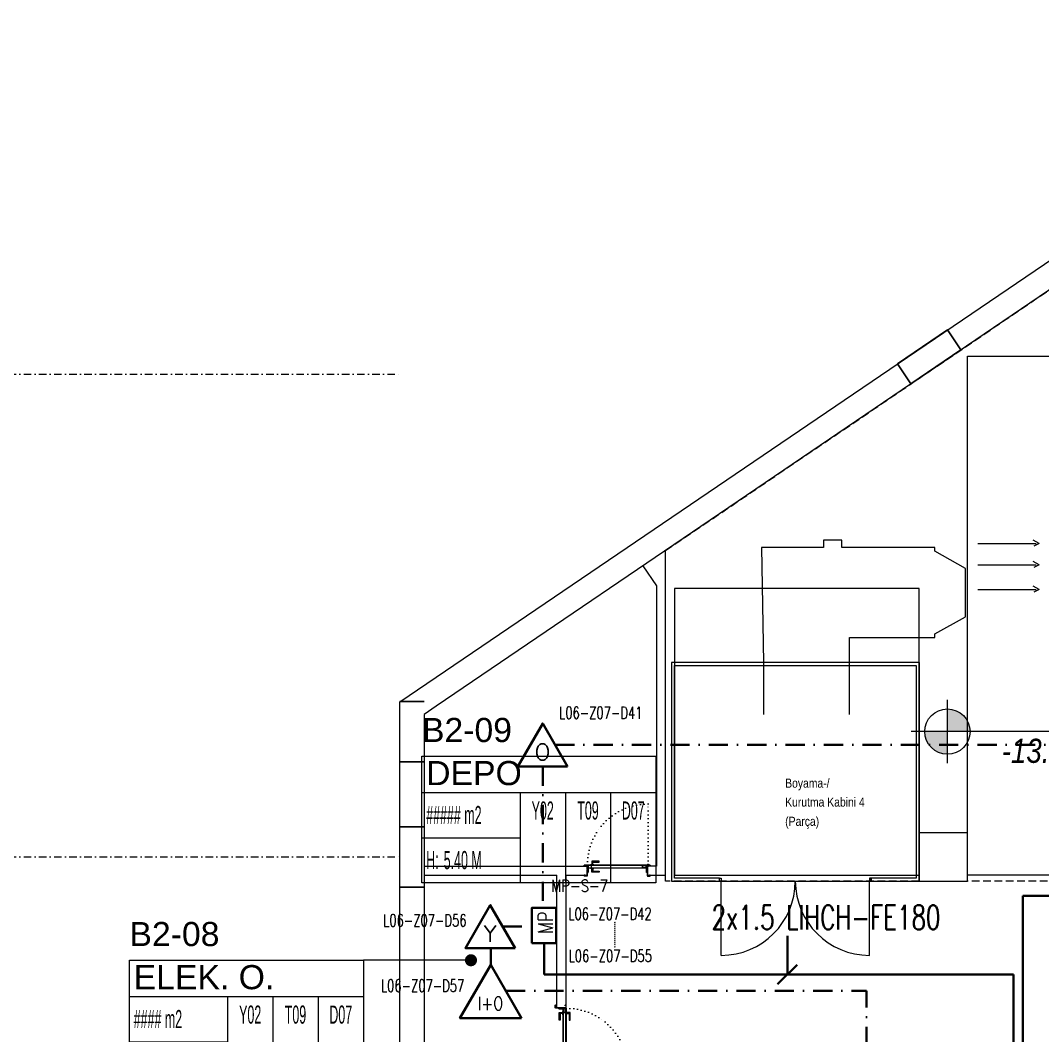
# Model space of a CAD drawing. Header units: metres. Extents: x -19121 to 152404, y -12107 to 29421.
# Drawn here: x -629 to 1065, y 6934 to 8616 of the extents above; entities that cross this region are included whole.
import ezdxf
from ezdxf.enums import TextEntityAlignment as Align
from ezdxf.xclip import XClip

# ---------------------------------------------------------------- set-up
doc = ezdxf.new("R2010")
doc.units = ezdxf.units.M
doc.header["$LTSCALE"] = 50
doc.header["$MEASUREMENT"] = 0
doc.header["$XCLIPFRAME"] = 0
for name, pattern in [('DASHDOT', [25.399999999999995, 12.7, -6.349999999999999, 0, -6.349999999999999]), ('DASHDOT2', [0.5, 0.25, -0.125, 0, -0.125]), ('DOT2', [0.125, 0, -0.125]), ('HIDDEN', [0.375, 0.25, -0.125]), ('MITTE0050', [25.39999999999999, 15.875, -3.174999999999998, 3.174999999999998, -3.174999999999998])]:
    doc.linetypes.add(name, pattern=pattern)
doc.layers.get('0').update_dxf_attribs({"color": 9, "lineweight": 9})
for name, color, linetype, lineweight in [('00', 9, 'Continuous', 9), ('01', 9, 'Continuous', 9), ('06B', 9, 'Continuous', 9), ('06D', 9, 'Continuous', 9), ('10', 9, 'Continuous', 9), ('20', 9, 'DOT2', 9), ('21', 9, 'Continuous', 9), ('21_mahal200', 9, 'Continuous', 9), ('24', 9, 'DASHDOT2', 9), ('E-DEDEKTÖR NUMARALARI', 20, 'Continuous', 30), ('E-KABLO', 7, 'Continuous', 30), ('E-KOMBİNE DEDEKTÖR (ISI+OPTİK DUMAN)', 7, 'Continuous', 30), ('E-OPTİK DUMAN DEDEKTÖRÜ', 7, 'Continuous', 30), ('E-YAZI', 7, 'Continuous', 30), ('E-YÜKSELTİLMİŞ DÖŞEME İÇİNDE DUMAN DEDEKTÖRÜ', 7, 'Continuous', 30)]:
    doc.layers.add(name, color=color, linetype=linetype, lineweight=lineweight)
doc.styles.add('Arial', font='arial.ttf', dxfattribs={"height": 2.5})
doc.styles.add('E-YAZI', font='txttw.shx', dxfattribs={"height": 200})
doc.styles.add('MuuM_TEXT-ITALIC', font='ARIALNI.TTF')
doc.styles.add('MuuM_TEXT-STANDART', font='ARIALN.TTF')
doc.dimstyles.new('MuuM_DIM200', dxfattribs={"dimscale": 20, "dimtxt": 2, "dimasz": 1, "dimexe": 1, "dimexo": 1, "dimgap": 1, "dimtad": 1, "dimdec": 1, "dimrnd": 0.5, "dimdsep": 46, "dimtxsty": 'MuuM_TEXT-STANDART', "dimblk": 'ARCHTICK', "dimcen": 0, "dimdle": 0.15, "dimclrd": 256, "dimclre": 256, "dimclrt": 256, "dimadec": 0, "dimazin": 0, "dimtfac": 5, "dimtdec": 1, "dimtix": 1, "dimtmove": 2, "dimatfit": 3, "dimldrblk": 'DOT', "dimfxl": 3, "dimfxlon": 1, "dimtolj": 1, "dimlwd": -1, "dimlwe": -1, "dimarcsym": 0})

# ---------------------------------------------------------------- blocks, each defined once
blk = doc.blocks.new('p-akslar_yeni')
at = {"layer": '24'}
for points in [[(-2190, -544.999995694031), (6415, -544.999995694031)], [(-2190, -1344.99999569403), (6415, -1344.99999569403)]]:
    blk.add_lwpolyline(points, dxfattribs=at)
blk = doc.blocks.new('100_KOMBİNE DEDEKTÖR (ISI+OPTİK DUMAN) 085')
at = {"layer": 'E-KOMBİNE DEDEKTÖR (ISI+OPTİK DUMAN)', "color": 4}
blk.add_lwpolyline([(2.549734969218842, 0), (2e-16, 4.416270512428309), (-2.549734969218842, 0)], close=True, dxfattribs=at)
at = {"layer": 'E-KOMBİNE DEDEKTÖR (ISI+OPTİK DUMAN)', "color": 3, "style": 'E-YAZI', "width": 0.8}
blk.add_text('I+O', height=1.101599999999999, dxfattribs=at).set_placement((-0.0175947630021254, 1.223742549220332), align=Align.MIDDLE)
blk = doc.blocks.new('100_OPTİK DUMAN DEDEKTÖRÜ 085')
at = {"layer": 'E-OPTİK DUMAN DEDEKTÖRÜ', "color": 4}
blk.add_lwpolyline([(2.058613670727936, 0), (2.968592e-10, 3.565623470630089), (-2.058613670727936, 0)], close=True, dxfattribs=at)
at = {"layer": 'E-OPTİK DUMAN DEDEKTÖRÜ', "color": 3, "style": 'E-YAZI'}
blk.add_text('O', height=1.36, dxfattribs=at).set_placement((-0.0217219293030211, 1.200706474733305), align=Align.MIDDLE)
blk = doc.blocks.new('100_YÜKSELTİLMİŞ DÖŞEME İÇİNDE DUMAN DEDEKTÖRÜ 085')
at = {"layer": 'E-YÜKSELTİLMİŞ DÖŞEME İÇİNDE DUMAN DEDEKTÖRÜ', "color": 4}
blk.add_lwpolyline([(2.058613670752674, 0), (3.215974e-10, 3.56562347075378), (-2.058613670752674, 0)], close=True, dxfattribs=at)
at = {"layer": 'E-YÜKSELTİLMİŞ DÖŞEME İÇİNDE DUMAN DEDEKTÖRÜ', "color": 3, "style": 'E-YAZI'}
blk.add_text('Y', height=1.36, dxfattribs=at).set_placement((-0.0217219292782829, 1.200706474832259), align=Align.MIDDLE)
blk = doc.blocks.new('E-MODUL PANOLARI')
at = {"layer": 'E-KABLO', "color": 1}
blk.add_lwpolyline([(-49.03491141009727, 66.92121620138641), (49.03491141009727, 66.92121620138641), (49.03491141009727, 0), (-49.03491141009727, 0)], close=True, dxfattribs=at)
at = {"layer": 'E-KABLO', "color": 1, "style": 'E-YAZI', "width": 0.8}
blk.add_text('MP', height=40, dxfattribs=at).set_placement((-22.96727593004834, 9.537680164436097))
blk = doc.blocks.new('p-kolon_80x80')
blk.add_lwpolyline([(-40, -40), (40, -40), (40, 40), (-40, 40)], close=True)
blk = doc.blocks.new('2.bod.sitatik')
at = {"layer": '01', "linetype": 'Continuous', "lineweight": -3}
for p, q in [((824.1061888066943, -583.0367438247777), (906.8344555226977, -526.8583230426884)), ((906.8344555226977, -526.8583230426884), (929.3060026494531, -559.9496297290934)), ((846.577437910255, -616.1279014995962), (929.3060026494531, -559.9496297290934)), ((824.1059563016352, -583.0364014378865), (846.577437910255, -616.1279014995962)), ((-0.009970569615688873, -1142.470984363463), (39.99011049270121, -1142.470984363463)), ((-0.009970569615688873, -1242.470888996089), (39.99011049270121, -1242.470888996089)), ((-0.009970569615688873, -1349.999916553468), (39.99011049270121, -1349.999916553468)), ((-0.009970569615688873, -1450.00011920929), (39.99011049270121, -1450.00011920929))]:
    blk.add_line(p, q, dxfattribs=at)
at = {"layer": '01'}
blk.add_lwpolyline([(1981.236554860232, 154.3813767900647), (1694.991227026829, -39.99999999999272), (1694.991227026829, -39.99999999999272), (59.99999999997453, -1150.277845413431), (39.99999999997453, -1163.859298659911), (39.99999999997453, -1188.244768826036), (39.99999999997453, -1369.999999999993), (40.00000000000364, -1369.999999999993), (40.00000000000364, -1430), (39.99999999997453, -1430), (39.99999999997453, -1850.000000000029), (469.999999999829, -1850.000000000029), (469.999999999829, -1890.000000000058), (39.99999999997453, -1890.000000000058), (39.99999999997453, -2160), (469.999999999829, -2160), (469.999999999829, -2200), (39.99999999997453, -2200), (39.99999999997453, -2200), (39.99999999997453, -2200), (39.99999999997453, -2945.00000430597), (-2.546585164964199e-11, -2945.00000430597), (-2.546585164964199e-11, -1142.671160888502), (1968.938836504989, 194.3813767900647)], dxfattribs=at)
blk.add_blockref('p-kolon_80x80', (899.9999957124273, -1400), dxfattribs=at)
blk = doc.blocks.new('p-bnk')
h = blk.add_hatch()
h.set_pattern_fill('ANSI37', color=256, scale=3, angle=-180, style=0)
h.set_pattern_definition([(225, (783.5075877765194, 267.3965218021185), (6.735192090801862, -6.735192090801866), []), (315, (783.5075877765194, 267.3965218021185), (6.735192090801866, 6.735192090801862), [])])
h.paths.add_polyline_path([(145.75, -159), (145.75, -149), (3.25, -149), (3.25, -159)])
for p, q in [((103, 0), (103, 12)), ((103, 12), (133, 12)), ((133, 0), (133, 12)), ((237, 0), (287, 0)), ((287, 0), (287, -6.218181818170705)), ((241, -145), (241, -4)), ((241, -4), (283, -4)), ((-49.5, -87), (-49.5, -62)), ((-40.49999999999999, -87), (-40.49999999999999, -62)), ((-4.5, -63.5), (-40.49999999999999, -63.5)), ((-4.5, -65), (-40.49999999999999, -65)), ((-4.5, -66.5), (-40.49999999999999, -66.5)), ((-4.5, -87), (-4.5, -62)), ((291.5, -87), (291.5, -62)), ((291.5, -63.5), (327.5, -63.5)), ((291.5, -65), (327.5, -65)), ((291.5, -66.5), (327.5, -66.5)), ((327.5, -87), (327.5, -62)), ((336.5, -87), (336.5, -62)), ((-4.5, -68), (-40.49999999999999, -68)), ((-4.5, -69.5), (-40.49999999999999, -69.5)), ((-29.5, -71), (-40.49999999999999, -71)), ((-29.5, -72.5), (-40.49999999999999, -72.5)), ((-29.5, -76.5), (-40.49999999999999, -76.5)), ((-29.5, -78), (-40.49999999999999, -78)), ((-4.5, -79.5), (-40.49999999999999, -79.5)), ((-4.5, -81), (-40.49999999999999, -81)), ((-4.5, -82.5), (-40.49999999999999, -82.5)), ((-4.5, -84), (-40.49999999999999, -84)), ((-4.5, -71), (-15.5, -71)), ((-4.5, -72.5), (-15.5, -72.5)), ((-4.5, -76.5), (-15.5, -76.5)), ((-4.5, -78), (-15.5, -78)), ((291.5, -68), (327.5, -68)), ((291.5, -69.5), (327.5, -69.5)), ((291.5, -71), (302.5, -71)), ((291.5, -72.5), (302.5, -72.5)), ((291.5, -76.5), (302.5, -76.5)), ((291.5, -78), (302.5, -78)), ((291.5, -79.5), (327.5, -79.5)), ((291.5, -81), (327.5, -81)), ((291.5, -82.5), (327.5, -82.5)), ((291.5, -84), (327.5, -84)), ((316.5, -71), (327.5, -71)), ((316.5, -72.5), (327.5, -72.5)), ((316.5, -76.5), (327.5, -76.5)), ((316.5, -78), (327.5, -78)), ((-4.5, -85.5), (-40.49999999999999, -85.5)), ((291.5, -85.5), (327.5, -85.5)), ((287, -149), (237, -149)), ((283, -145), (241, -145)), ((287, -142.7818181818584), (287, -149))]:
    blk.add_line(p, q)
at = {"linetype": 'MITTE0050'}
for p, q in [((118, 0), (118, 12)), ((6.343624772649491, -74.5), (-52, -74.5)), ((280.6563752273651, -74.5), (339, -74.5))]:
    blk.add_line(p, q, dxfattribs=at)
for points in [[(0, -149), (149, -149), (149, 0), (0, 0)], [(237, -149), (149, -149), (149, 0), (237, 0)], [(287, -149), (237, -149), (237, 0), (287, 0)], [(233, -145), (153, -145), (153, -4), (233, -4)], [(283, -145), (241, -145), (241, -4), (283, -4)], [(233, -34.5), (153, -34.5), (153, -114.5), (233, -114.5)], [(338, -34.5), (258, -34.5), (258, -114.5), (338, -114.5)], [(-15.5, -69.5), (-29.5, -69.5), (-29.5, -79.5), (-15.5, -79.5)], [(0, -72.5), (-2, -72.5), (-2, -76.5), (0, -76.5)], [(287, -72.5), (289, -72.5), (289, -76.5), (287, -76.5)], [(302.5, -69.5), (316.5, -69.5), (316.5, -79.5), (302.5, -79.5)], [(145.75, -149), (3.25, -149), (3.25, -159), (145.75, -159)]]:
    blk.add_lwpolyline(points, close=True)
for points in [[(258, -34.5), (241, -4)], [(338, -34.5), (283, -4)], [(153, -34.5), (157.9026275732613, -109.221560659178), (233, -114.5)], [(258, -34.5), (263.5092285001592, -109.221560659178), (338, -114.5)], [(-40.49999999999999, -87), (-4.5, -87), (-2, -84.50000000000001), (-2, -64.5), (-4.5, -62), (-49.5, -62), (-52, -64.5), (-52, -84.50000000000001), (-49.5, -87), (-40.49999999999999, -87)], [(327.5, -87), (291.5, -87), (289, -84.50000000000001), (289, -64.5), (291.5, -62), (336.5, -62), (339, -64.5), (339, -84.50000000000001), (336.5, -87), (327.5, -87)], [(258, -114.5), (241, -145)], [(283, -145), (338, -114.5)]]:
    blk.add_lwpolyline(points)
at = {"lineweight": 0}
blk.add_lwpolyline([(3.25, -159), (3.25, -276.5000000002619), (145.75, -276.5000000002619), (145.75, -159)], close=True, dxfattribs=at)
blk = doc.blocks.new('gr-p-barel kilitli kapı kolu')
at = {"flags": 128}
for points in [[(-0.8999999999996362, 0.8000000000001818), (-0.8999999999996362, 4.900000000000545), (-11.69999999999891, 4.90000000000009), (-11.69999999999891, 6.700000000000273), (0.9000000000005456, 6.700000000000728), (0.8999999999996362, 0.8000000000001818)], [(-0.8000000000001818, 5), (0.8000000000001818, 6.600000000000362)]]:
    blk.add_lwpolyline(points, dxfattribs=at)
blk.add_lwpolyline([(-2.75, 0), (-2.75, 0.6999999999998181), (2.75, 0.7000000000002728), (2.75, 0)])
blk.add_lwpolyline([(-1.300000000000181, 0.7000000000002728), (1.300000000000181, 0.7000000000002728), (1.300000000000181, 0.8000000000001818), (-1.300000000000181, 0.8000000000001818)], close=True)
blk = doc.blocks.new('prf-scr2')
at = {"linetype": 'DOT2', "ltscale": 10}
blk.add_line((0, 0.1857142500000009), (-1e-16, -1.064285649999999), dxfattribs=at)
for p, q in [((0.09163645, -0.2441290999999978), (-0.0916364500000001, -0.2046380999999997)), ((-0.0916364500000001, -0.2439350999999988), (0.09163645, -0.2834260999999969)), ((0.09163645, -0.3231106000000011), (-0.0916364500000001, -0.2836195999999972)), ((-0.0916364500000001, -0.3229165999999964), (0.09163645, -0.3624076000000003)), ((0.09163645, -0.4020920499999989), (-0.0916364500000001, -0.3626011000000005)), ((-0.0916364500000001, -0.4018980999999997), (0.09163645, -0.4413891000000035)), ((0.09163645, -0.481073749999996), (-0.0916364500000001, -0.4415827499999978)), ((-0.0916364500000001, -0.4808798000000082), (0.09163645, -0.5203708500000005)), ((0.09163645, -0.5600555500000042), (-0.0916364500000001, -0.5205644500000006)), ((-0.0916364500000001, -0.5598615499999994), (0.09163645, -0.5993525500000034)), ((0.09163645, -0.6390373000000011), (-0.0916364500000001, -0.5995462500000088)), ((-0.0916364500000001, -0.6388432500000079), (0.09163645, -0.6783342500000061)), ((0.09163645, -0.7180189000000042), (-0.0916364500000001, -0.6785278500000061)), ((-0.0916364500000001, -0.7178253000000041), (0.09163645, -0.7573160000000088)), ((0.0552420499999996, -0.8362981999999988), (-0.0804827000000004, -0.7641103499999986)), ((-0.0690517, -0.7968069000000071), (0.0552420499999996, -0.8362981999999988)), ((0.09163645, -0.1651476000000059), (0, -0.1454021000000068)), ((0, -0.184699100000006), (0.09163645, -0.2044445999999993))]:
    blk.add_line(p, q)
blk.add_lwpolyline([(0.2314285999999996, 0), (-0.2314285999999996, 0), (-0.2314285999999996, -0.0100617499999998), (-0.1200000000000003, -0.1428571000000034), (0.1200000000000003, -0.1428571499999975), (0.2314285999999996, -0.0100617499999999), (0.2314285999999996, 0)], close=True)
for points in [[(0.2314285999999996, -0.0100617499999999), (-0.2314285999999996, -0.0100617499999998)], [(-0.0916364500000001, -0.1428571059091098), (-0.0916364500000001, -0.2046379999999999), (-0.1200003499999994, -0.2210138499999971), (-0.1200003499999994, -0.227559350000007), (-0.0916364500000001, -0.2439350999999988), (-0.0916364500000001, -0.2836194999999975), (-0.1200003499999994, -0.2999953500000004), (-0.1200003499999994, -0.3065408499999989), (-0.0916364500000001, -0.3229165999999964), (-0.0916364500000001, -0.3626010000000008), (-0.1200003499999994, -0.3789767999999981), (-0.1200003499999994, -0.3855223499999965), (-0.0916364500000001, -0.4018980999999997), (-0.0916364500000001, -0.4415827000000036), (-0.1200003499999994, -0.4579585000000009), (-0.1200003499999994, -0.4645040499999994), (-0.0916364500000001, -0.4808798000000082), (-0.0916364500000001, -0.5205644500000006), (-0.1200003499999994, -0.5369402000000038), (-0.1200003499999994, -0.5434858500000077), (-0.0916364500000001, -0.5598615499999994), (-0.0916364500000001, -0.5995461500000033), (-0.1200003499999994, -0.6159219500000006), (-0.1200003499999994, -0.6224674999999991), (-0.0916364500000001, -0.6388432500000079), (-0.0916364500000001, -0.6785278500000061), (-0.1200003499999994, -0.6949041500000078), (-0.1200003499999994, -0.7014492000000077), (-0.0916364500000001, -0.7178253000000041), (-0.0916364500000001, -0.7322130000000074), (-0.0804827000000004, -0.7641103499999986), (-0.0974138499999996, -0.7738857499999995), (-0.0974138499999996, -0.7804311500000041), (-0.0690517, -0.7968069000000071), (-0.0082380000000001, -0.9441533999999989), (-1e-16, -0.95), (0.008237999999999999, -0.9441533999999989), (0.0834733999999997, -0.7555572500000495), (0.09163645, -0.7573160000000088), (0.1200003499999994, -0.7409402999999998), (0.1200003499999994, -0.7343950500000063), (0.09163645, -0.7180189000000042), (0.09163645, -0.6783342500000061), (0.1200003499999994, -0.6619585000000087), (0.1200003499999994, -0.6554130500000043), (0.09163645, -0.6390371500000072), (0.09163645, -0.5993525500000034), (0.1200003499999994, -0.5829768000000002), (0.1200003499999994, -0.5764312499999961), (0.09163645, -0.5600554500000045), (0.09163645, -0.5203708500000005), (0.1200003499999994, -0.5039951500000086), (0.1200003499999994, -0.4974494999999991), (0.09163645, -0.481073749999996), (0.09163645, -0.4413891000000035), (0.1200003499999994, -0.4250134500000002), (0.1200003499999994, -0.4184677999999963), (0.09163645, -0.4020920499999989), (0.09163645, -0.3624076000000003), (0.1200003499999994, -0.3460319499999969), (0.1200003499999994, -0.3394862999999987), (0.09163645, -0.3231106000000011), (0.09163645, -0.2834260999999969), (0.1200003499999994, -0.2670504499999993), (0.1200003499999994, -0.2605048000000067), (0.09163645, -0.2441290999999978), (0.09163645, -0.2044445999999993), (0.1200003499999994, -0.1880689500000073), (0.1200003499999994, -0.1815233000000035), (0.09163645, -0.1651476000000059), (0.09163645, -0.1428571440909536)]]:
    blk.add_lwpolyline(points)
blk = doc.blocks.new('K-SAC-01')
at = {"layer": '10'}
for points in [[(-4.599999999999454, 16.20000000000027, -0.4142135623730951), (-4.49999999999909, 16.29999999999973), (-0.0999999999989996, 16.29999999999973, -0.4142135623730951), (9.095e-13, 16.19999999999936), (9.095e-13, 5.900000000000089), (0.2000000000007276, 5.900000000000089), (0.2000000000007276, 16.19999999999936, 0.4142135623730951), (-0.0999999999989996, 16.49999999999954), (-4.49999999999909, 16.49999999999954, 0.4142135623730951), (-4.799999999999272, 16.20000000000027), (-4.799999999999272, 15.30000000000018, 0.4142135623730951), (-4.49999999999909, 15), (-3.399999999999636, 15), (-3.399999999999636, 15.19999999999981), (-4.49999999999909, 15.19999999999981, -0.4142135623730951), (-4.599999999999454, 15.30000000000018)], [(0.2000000000007276, 10.29999999999972, -0.4142135623730951), (0.5000000000009095, 10.59999999999991), (1.500000000000909, 10.59999999999991, -0.4142135623730951), (1.800000000001091, 10.29999999999972), (1.800000000001091, 3.90000000000009, -0.4142135623730951), (1.500000000000909, 3.599999999999909, -0.4142135623730951), (1.200000000000727, 3.90000000000009), (1.200000000000727, 4.799999999999726), (0.2000000000007276, 4.800000000000182), (0.2000000000007276, -1.199999999999818, -0.4142135623730951), (-0.0999999999994543, -1.5), (-4.49999999999909, -1.5, -0.4142135623730951), (-4.799999999999272, -1.199999999999818), (-4.799999999999272, -0.2999999999997271, -0.4142135623730951), (-4.49999999999909, 0), (-3.399999999999636, 0), (-3.399999999999636, -0.1999999999998181), (-4.49999999999909, -0.1999999999998181, 0.4142135623730951), (-4.599999999999454, -0.2999999999997271), (-4.599999999999454, -1.199999999999818, 0.4142135623724291), (-4.49999999999909, -1.300000000000181), (-0.0999999999994543, -1.299999999999727, 0.4142135623730951), (0, -1.199999999999818), (9.095e-13, 5), (1.400000000000545, 5), (1.400000000000545, 3.90000000000009, 0.4142135623730951), (1.500000000000909, 3.799999999999727, 0.4142135623730951), (1.600000000000363, 3.90000000000009), (1.600000000000363, 10.29999999999972, 0.4142135623730951), (1.500000000000909, 10.40000000000009), (0.5000000000009095, 10.40000000000009, 0.4142135623730951), (0.4000000000005457, 10.29999999999972), (0.4000000000005457, 9.40000000000009), (0.2000000000007276, 9.40000000000009)], [(-0.3789291877892538, -2.01380615643302), (1.000000000000909, -1.372447916059172), (1.000000000000909, 1.5), (1.200000000000727, 1.5), (1.200000000000727, -1.5), (-0.2699583792127669, -2.183697123727142, -14.79600197240014)], [(99.80000000000109, 10.29999999999972, 0.4142135623730951), (99.50000000000091, 10.59999999999991), (98.50000000000091, 10.59999999999991, 0.4142135623730951), (98.20000000000073, 10.29999999999972), (98.20000000000073, 3.90000000000009, 0.4142135623730951), (98.50000000000091, 3.599999999999909, 0.4142135623730951), (98.80000000000109, 3.90000000000009), (98.80000000000109, 4.799999999999726), (99.80000000000109, 4.800000000000182), (99.80000000000109, -1.199999999999818, 0.4142135623730951), (100.1000000000012, -1.5), (104.5000000000009, -1.5, 0.4142135623730951), (104.8000000000011, -1.199999999999818), (104.8000000000011, -0.2999999999997271, 0.4142135623730951), (104.5000000000009, 0), (103.4000000000014, 0), (103.4000000000014, -0.1999999999998181), (104.5000000000009, -0.1999999999998181, -0.4142135623730951), (104.6000000000012, -0.2999999999997271), (104.6000000000012, -1.199999999999818, -0.4142135623724291), (104.5000000000009, -1.300000000000181), (100.1000000000012, -1.299999999999727, -0.4142135623730951), (100.0000000000018, -1.199999999999818), (100.0000000000009, 5), (98.60000000000127, 5), (98.60000000000127, 3.90000000000009, -0.4142135623730951), (98.50000000000091, 3.799999999999727, -0.4142135623730951), (98.40000000000143, 3.90000000000009), (98.40000000000143, 10.29999999999972, -0.4142135623730951), (98.50000000000091, 10.40000000000009), (99.50000000000091, 10.40000000000009, -0.4142135623730951), (99.60000000000127, 10.29999999999972), (99.60000000000127, 9.40000000000009), (99.80000000000109, 9.40000000000009)], [(104.6000000000012, 16.20000000000027, 0.4142135623730951), (104.5000000000009, 16.29999999999973), (100.1000000000008, 16.29999999999973, 0.4142135623730951), (100.0000000000009, 16.19999999999936), (100.0000000000009, 5.900000000000089), (99.80000000000109, 5.900000000000089), (99.80000000000109, 16.19999999999936, -0.4142135623730951), (100.1000000000008, 16.49999999999954), (104.5000000000009, 16.49999999999954, -0.4142135623730951), (104.8000000000011, 16.20000000000027), (104.8000000000011, 15.30000000000018, -0.4142135623730951), (104.5000000000009, 15), (103.4000000000014, 15), (103.4000000000014, 15.19999999999981), (104.5000000000009, 15.19999999999981, 0.4142135623730951), (104.6000000000012, 15.30000000000018)]]:
    blk.add_lwpolyline(points, format="xyb", close=True, dxfattribs=at)
for points in [[(98.80000000000244, 0.1499999999932697), (98.80000000000244, 2.149999999993269), (99.10000000000174, 2.149999999993269), (99.10000000000174, 3.193404064993047), (1.500000000001364, 3.193404064993047), (1.500000000001364, 2.149999999993269), (1.800000000001546, 2.149999999993269), (1.800000000001546, 0.1499999999932697), (1.500000000001364, 0.1499999999932697), (1.500000000001364, 1.850000000004911), (1.200000000001182, 1.850000000004911), (1.200000000001182, 3.493404064995957), (99.40000000000099, 3.493404064995957), (99.40000000000099, 1.850000000004911), (99.10000000000174, 1.850000000004911), (99.10000000000174, 0.1499999999932697)], [(98.80000000000244, 2.149999999993269), (98.80000000000244, 0.1499999999932697), (99.40000000000099, 0.1499999999932697), (99.40000000000099, -1.500000000000909), (1.200000000001182, -1.500000000000909), (1.200000000001182, 0.1499999999932697), (1.800000000001546, 0.1499999999932697), (1.800000000001546, 2.149999999993269), (2.100000000000818, 2.149999999993269), (2.100000000000818, -0.1499999999950887), (1.500000000001364, -0.1499999999950887), (1.500000000001364, -1.199999999997999), (99.10000000000174, -1.199999999997999), (99.10000000000174, -0.1499999999950887), (98.50000000000135, -0.1499999999950887), (98.50000000000135, 2.149999999993269), (98.80000000000244, 2.149999999993269)]]:
    blk.add_lwpolyline(points, dxfattribs=at)
for points in [[(2.100000000000818, 2.99999999999909), (8.100000000000819, 2.99999999999909), (8.100000000000819, -1.000000000000909), (2.100000000000818, -1.000000000000909)], [(2.400000000001, 2.69999999999618), (7.800000000001546, 2.69999999999618), (7.800000000001546, -0.6999999999979992), (2.400000000001, -0.6999999999979992)], [(98.50000000000135, 2.99999999999909), (92.50000000000135, 2.99999999999909), (92.50000000000135, -1.000000000000909), (98.50000000000135, -1.000000000000909)], [(98.20000000000029, 2.69999999999618), (92.80000000000246, 2.69999999999618), (92.80000000000246, -0.6999999999979992), (98.20000000000029, -0.6999999999979992)]]:
    blk.add_lwpolyline(points, close=True, dxfattribs=at)
blk.add_circle((-0.9499999999989086, -2.49999349423706), 0.55, dxfattribs=at)
at = {"layer": '20', "linetype": 'HIDDEN'}
for points in [[(-0.1999999999989086, -1.299999999999727), (-0.1999999999989086, 0), (-1.699999999998908, 0), (-1.699999999998908, -1.299999999999727)], [(-0.3999999999987267, -1.990091542878417), (-0.3999999999987267, -0.2000000000002728), (-1.49999999999909, -0.2000000000002728), (-1.49999999999909, -1.990091542878417)]]:
    blk.add_lwpolyline(points, dxfattribs=at)
at = {"layer": '20'}
blk.add_lwpolyline([(-0.9499999999993632, -2.499993494238424), (-0.9499999999989086, -102.8549758667554)], dxfattribs=at)
blk.add_arc((-0.9499999999989086, -2.49999349423706), 100.3549823725184, 270, 1.513139558785166, dxfattribs=at)
at = {"layer": '06B'}
blk.add_blockref('gr-p-barel kilitli kapı kolu', (91.40000000628015, 3.506028542890817), dxfattribs=at)
at = {"layer": '06B', "xscale": -1, "rotation": 180}
blk.add_blockref('gr-p-barel kilitli kapı kolu', (91.40000000628015, -1.506028542878084), dxfattribs=at)
at = {"layer": '10', "xscale": -1, "rotation": 90}
blk.add_blockref('prf-scr2', (1.500000000001364, 0.9999999999990904), dxfattribs=at)
at = {"layer": '10', "rotation": 270}
blk.add_blockref('prf-scr2', (99.10000000000174, 1.221629659781683), dxfattribs=at)
blk = doc.blocks.new('0_elevationtarget-p-bk')
h = blk.add_hatch(color=250)
h.paths.add_polyline_path([(1.875, 0, 0.4142135623730951), (0, 1.875), (0, 0)])
h.paths.add_polyline_path([(0, 1e-16), (-1.875, 0, 0.4142135623730951), (0, -1.875)])
blk.add_line((0, -2.625), (0, 2.625))
blk.add_lwpolyline([(12.45343050744122, 0), (-3, 0)])
blk.add_circle((0, 0), 1.875)
at = {"style": 'Arial'}
blk.add_attdef('BITMISKOT', text='', height=2, dxfattribs=at).set_placement((4.5, 0), align=Align.BOTTOM_LEFT)
at = {"style": 'MuuM_TEXT-ITALIC'}
blk.add_attdef('FINISHINGFLOORLEVEL', text='', height=2, dxfattribs=at).set_placement((4.5, -0.592087312414734), align=Align.TOP_LEFT)
blk = doc.blocks.new('_ArchTick')
at = {"color": 0, "linetype": 'ByBlock', "const_width": 0.15}
blk.add_lwpolyline([(-0.5, -0.5), (0.5, 0.5)], dxfattribs=at)
blk = doc.blocks.new('_Dot')
at = {"color": 0, "linetype": 'ByBlock', "lineweight": -2}
blk.add_line((-0.5, 0), (-1, 0), dxfattribs=at)
at = {"color": 0, "linetype": 'ByBlock', "const_width": 0.5}
blk.add_lwpolyline([(-0.25, 0, 1), (0.25, 0, 1)], format="xyb", close=True, dxfattribs=at)
blk = doc.blocks.new('0_roomno2')
blk.add_lwpolyline([(19.375, -10.50000000000218), (0, -10.50000000000218), (0, 0), (19.375, 0)], close=True)
for points in [[(0, -3.000000000001455), (19.375, -3.000000000001455)], [(8.125, -3.000000000001455), (8.125, -10.50000000000218)], [(11.875, -3.000000000001455), (11.875, -10.50000000000218)], [(15.625, -3.000000000001455), (15.625, -10.50000000000218)], [(0, -6.750000000001456), (8.125, -6.750000000001456)]]:
    blk.add_lwpolyline(points)
at = {"style": 'MuuM_TEXT-STANDART', "width": 0.6}
blk.add_text('H:', height=1.5, dxfattribs=at).set_placement((0.3500000000000001, -8.607952679349546), align=Align.MIDDLE_LEFT)
at = {"style": 'Arial'}
blk.add_attdef('ODANO', (0, 1.170000000001164), '', height=2, dxfattribs=at)
blk.add_attdef('MEKANADI', text='', height=2, dxfattribs=at).set_placement((0.3500000000000002, -3.000000000001455), align=Align.BOTTOM_LEFT)
at = {"style": 'MuuM_TEXT-STANDART', "width": 0.6}
for tag, p in [('M2', (0.3500000000000001, -4.875000000001455)), ('TEMIZTAVANYUKSEKLIGI', (1.799999999999999, -8.607952679349546))]:
    blk.add_attdef(tag, text='', height=1.5, dxfattribs=at).set_placement(p, align=Align.MIDDLE_LEFT)
for tag, p in [('YER01', (10, -4.500000000001455)), ('TAVAN01', (13.75, -4.500000000001455)), ('DUVAR01', (17.5, -4.500000000001455)), ('YER02', (10, -6.750000000001456)), ('TAVAN02', (13.75, -6.750000000001456)), ('DUVAR02', (17.5, -6.750000000001456)), ('YER03', (10, -9.000000000001457)), ('TAVAN03', (13.75, -9.000000000001457)), ('DUVAR03', (17.5, -9.000000000001457))]:
    blk.add_attdef(tag, text='', height=1.5, dxfattribs=at).set_placement(p, align=Align.MIDDLE_CENTER)
blk = doc.blocks.new('2.bod.Mimari')
at = {"layer": '00'}
for points in [[(402.5285837313777, -917.674392108831), (424.9999961790935, -950.7657145756748), (424.9999998803798, -1415), (409.99999988038, -1415), (409.99999988038, -1430), (439.9999999999733, -1430), (439.999995712397, -892.2302366418953)], [(39.99999999997335, -1415), (309.99999988038, -1415), (309.99999988038, -1430)], [(39.99999999997335, -1430), (259.9999999998851, -1430)], [(274.9999999998851, -1430), (274.9999999998857, -1650.000000000015), (259.9999999998857, -1650.000000000018), (259.9999999998851, -1430)], [(274.9999999998851, -1430), (309.99999988038, -1430)]]:
    blk.add_lwpolyline(points, dxfattribs=at)
at = {"layer": '06D'}
for p, q in [((957.3386448179687, -880.4683914494308), (1053.769812651126, -880.4683914494308)), ((957.3386448179687, -915.740701655166), (1053.769812651126, -915.740701655166)), ((957.3386448179687, -956.5820845482012), (1053.769812651126, -956.5820845482012)), ((449.999995712397, -1077.999999999993), (449.999995712397, -1439.999999999993)), ((859.9999957124261, -1077.999999999993), (449.999995712397, -1077.999999999993)), ((859.9999957124261, -1077.999999999993), (859.9999957124261, -1439.999999999993)), ((449.999995712397, -1439.999999999993), (529.1999957123795, -1439.999999999993)), ((531.999995712397, -1562.999999999971), (531.999995712397, -1439.999999999971)), ((777.9999957124261, -1562.999999999971), (777.9999957124261, -1439.999999999971)), ((780.7999957123562, -1439.999999999993), (859.9999957124261, -1439.999999999993))]:
    blk.add_line(p, q, dxfattribs=at)
for points in [[(1559.999999999973, -1429.999999999993), (939.9999957124261, -1429.999999999985), (939.9999957124261, -569.9999999999854), (1559.999999999973, -569.9999999999927)], [(449.999995712397, -1439.999999999993), (859.9999957124261, -1439.999999999993), (859.9999957124261, -1077.999999999993), (744.6361138598611, -1077.999999999993), (744.6361138598611, -1036.343336650832), (885.8861138598611, -1036.343336650832), (885.8861138598611, -1030.125154832651), (936.8861138598611, -1001.843336650832), (936.8861138598611, -921.8433366508325), (885.8861138598611, -893.5615184690032), (885.8861138598611, -887.3433366508325), (731.8861138598611, -887.3433366508325), (731.8861138598611, -875.3433366508325), (701.8861138598611, -875.3433366508325), (701.8861138598611, -887.3433366508325), (598.8861138598612, -887.3433366508325), (602.1361138598612, -1077.999999999993), (449.999995712397, -1077.999999999993)], [(454.9999957124258, -1429.999999999993), (859.9999957124261, -1429.999999999993), (859.9999957124261, -954.9999999999927), (454.9999957124258, -954.9999999999927)], [(529.1999957124087, -1434.999999999964), (531.999995712397, -1434.999999999964), (531.999995712397, -1439.999999999964), (529.1999957124087, -1439.999999999964)], [(780.7999957124143, -1434.999999999964), (777.9999957124261, -1434.999999999964), (777.9999957124261, -1439.999999999964), (780.7999957124143, -1439.999999999964)]]:
    blk.add_lwpolyline(points, close=True, dxfattribs=at)
for points in [[(1058.769704651031, -880.4683914494672), (1048.904684524112, -875.047206821604)], [(1058.769704651031, -880.4683914494672), (1050.011799490925, -885.1490475233586)], [(1058.769704651031, -915.7407016552024), (1048.904684524112, -910.3195170273393)], [(1058.769704651031, -915.7407016552024), (1050.011799490925, -920.4213577290939)], [(1058.769704651031, -956.5820845482376), (1048.904684524112, -951.1608999203745)], [(1058.769704651031, -956.5820845482376), (1050.011799490925, -961.2627406221291)], [(529.1999957123795, -1439.999999999993), (529.1999957123795, -1434.999999999993), (454.9999957124258, -1434.999999999993), (454.9999957124258, -1082.999999999993), (854.9999957123971, -1082.999999999993), (854.9999957123971, -1434.999999999993), (780.7999957123562, -1434.999999999993), (780.7999957123562, -1439.999999999993)]]:
    blk.add_lwpolyline(points, dxfattribs=at)
for centre, start, end in [((531.999995712397, -1439.999999999971), 270, 0), ((777.9999957124261, -1439.999999999971), 180, 270)]:
    blk.add_arc(centre, 123, start, end, dxfattribs=at)
at = {"layer": '20', "color": 251, "linetype": 'HIDDEN'}
blk.add_lwpolyline([(1981.236554860231, 154.3813767900647), (2863.587588513663, 154.3813767900647), (3303.260621647233, -559.1622030441395), (2877.583126119345, -821.4572072694755), (2734.999995712367, -821.4572072694755), (2734.999995712367, -1439.999999999993), (2734.999995712367, -1439.999999999993), (2339.999999999973, -1440), (2339.999999999973, -1360), (2259.999999999973, -1360), (2259.999999999973, -1439.999999999996), (1639.999999999973, -1440), (1639.999999999973, -1360), (1559.999999999973, -1360), (1559.999999999973, -1440), (939.9999957124261, -1440), (939.9999957124261, -1360), (859.9999957124261, -1360), (859.9999957124261, -1440), (439.999995712397, -1439.999999999993), (439.999995712397, -892.2302366418953)], close=True, dxfattribs=at)
for p, rotation in [((409.9999998803808, -1415), 180), ((273.7999999998863, -1750.000000000015), 89.99999999999999)]:
    blk.add_blockref('K-SAC-01', p, dxfattribs=dict(rotation=rotation))
at = {"layer": '06D'}
ref = blk.add_blockref('p-bnk', (598.8861138598612, -887.3433366508325), dxfattribs=at)
XClip(ref).set_block_clipping_path([(3.25, -276.5000000002474), (145.75, -190.65666334914567)])
at = {"layer": '21'}
ref = blk.add_blockref('0_elevationtarget-p-bk', (906.9271976707594, -1192.197874125908), dxfattribs=dict(at, xscale=20, yscale=20, zscale=20))
ref.add_attrib('FINISHINGFLOORLEVEL', '-13.85', dxfattribs={"layer": '0', "height": 40, "style": 'MuuM_TEXT-ITALIC'}).set_placement((996.9271976707594, -1204.039620374202), align=Align.TOP_LEFT)
at = {"layer": '21_mahal200'}
ref = blk.add_blockref('0_roomno2', (36.52504800420748, -1232.978785683837), dxfattribs=dict(at, xscale=20, yscale=20, zscale=20))
ref.add_attrib('ODANO', 'B2-09', (36.52504800420748, -1209.578785683814), dxfattribs={"layer": '0', "height": 40, "style": 'Arial'})
ref.add_attrib('MEKANADI', 'DEPO', dxfattribs={"layer": '0', "height": 40, "style": 'Arial'}).set_placement((43.52504800423658, -1292.978785683867), align=Align.BOTTOM_LEFT)
ref.add_attrib('M2', '##### m2', dxfattribs={"layer": '0', "height": 30, "style": 'MuuM_TEXT-STANDART', "width": 0.6000000000000001}).set_placement((43.52504800423658, -1330.478785683867), align=Align.MIDDLE_LEFT)
ref.add_attrib('TEMIZTAVANYUKSEKLIGI', '5.40 M', dxfattribs={"layer": '0', "height": 30, "style": 'MuuM_TEXT-STANDART', "width": 0.6000000000000001}).set_placement((72.52504800420748, -1405.137839270828), align=Align.MIDDLE_LEFT)
ref.add_attrib('YER01', 'Y02', dxfattribs={"layer": '0', "height": 30, "style": 'MuuM_TEXT-STANDART', "width": 0.6000000000000001}).set_placement((236.5250480042075, -1322.978785683867), align=Align.MIDDLE_CENTER)
ref.add_attrib('TAVAN01', 'T09', dxfattribs={"layer": '0', "height": 30, "style": 'MuuM_TEXT-STANDART', "width": 0.6000000000000001}).set_placement((311.5250480042075, -1322.978785683867), align=Align.MIDDLE_CENTER)
ref.add_attrib('DUVAR01', 'D07', dxfattribs={"layer": '0', "height": 30, "style": 'MuuM_TEXT-STANDART', "width": 0.6000000000000001}).set_placement((386.5250480042075, -1322.978785683867), align=Align.MIDDLE_CENTER)
ref = blk.add_blockref('0_roomno2', (-448.025949950644, -1571.055568842392), dxfattribs=dict(at, xscale=20, yscale=20, zscale=20))
ref.add_attrib('ODANO', 'B2-08', (-448.025949950644, -1547.655568842369), dxfattribs={"layer": '0', "height": 40, "style": 'Arial'})
ref.add_attrib('MEKANADI', 'ELEK. O.', dxfattribs={"layer": '0', "height": 40, "style": 'Arial'}).set_placement((-441.0259499506149, -1631.055568842421), align=Align.BOTTOM_LEFT)
ref.add_attrib('M2', '#### m2', dxfattribs={"layer": '0', "height": 30, "style": 'MuuM_TEXT-STANDART', "width": 0.6000000000000001}).set_placement((-441.0259499506149, -1668.555568842421), align=Align.MIDDLE_LEFT)
ref.add_attrib('TEMIZTAVANYUKSEKLIGI', '5.40 M', dxfattribs={"layer": '0', "height": 30, "style": 'MuuM_TEXT-STANDART', "width": 0.6000000000000001}).set_placement((-412.025949950644, -1743.214622429383), align=Align.MIDDLE_LEFT)
ref.add_attrib('YER01', 'Y02', dxfattribs={"layer": '0', "height": 30, "style": 'MuuM_TEXT-STANDART', "width": 0.6000000000000001}).set_placement((-248.025949950644, -1661.055568842421), align=Align.MIDDLE_CENTER)
ref.add_attrib('TAVAN01', 'T09', dxfattribs={"layer": '0', "height": 30, "style": 'MuuM_TEXT-STANDART', "width": 0.6000000000000001}).set_placement((-173.025949950644, -1661.055568842421), align=Align.MIDDLE_CENTER)
ref.add_attrib('DUVAR01', 'D07', dxfattribs={"layer": '0', "height": 30, "style": 'MuuM_TEXT-STANDART', "width": 0.6000000000000001}).set_placement((-98.025949950644, -1661.055568842421), align=Align.MIDDLE_CENTER)
at = {"layer": '06D', "style": 'MuuM_TEXT-STANDART'}
for s, p in [('Boyama-/', (638.1784833964509, -1285.152254927372)), ('Kurutma Kabini 4', (638.1784833964509, -1316.485666721994)), ('(Parça)', (638.1784833964509, -1348.405637043332))]:
    blk.add_text(s, height=15, dxfattribs=at).set_placement(p)
at = {"layer": '21_mahal200'}
blk.add_leader([(117.7025499741346, -1571.055568842392), (-60.52594995062582, -1571.055568842392)], dimstyle='MuuM_DIM200', override={"dimasz": 1, "dimfxl": 10}, dxfattribs=at)

msp = doc.modelspace()

# ---------------------------------------------------------------- linework, layer by layer
at = {"layer": 'E-KABLO', "color": 6, "linetype": 'DASHDOT', "ltscale": 0.05}
for p, q in [((257.2225139810726, 7415.57257817563), (1306.345976359687, 7415.57257817563)), ((236.6363772708173, 7379.916343469329), (236.6363772708173, 7146.032944460701)), ((170.3224909975397, 7114.696049652815), (218.6943093467526, 7114.696049652815)), ((150.6052018245246, 7051.723990727442), (150.6052018245246, 7079.189277505)), ((175.8346784828027, 7008.157940978788), (772.9344364480785, 7008.157940978788)), ((772.9344364480785, 6789.600484215793), (772.9344364480785, 7008.157940978788))]:
    msp.add_line(p, q, dxfattribs=at)
at = {"layer": 'E-KABLO', "color": 5, "linetype": 'Continuous', "ltscale": 0.05}
for p, q in [((2275.520000000028, 7165.520004305927), (1031.628697351232, 7165.520004305927)), ((1031.628697351232, 5734.022134097479), (1031.628697351232, 7165.520004305927)), ((238.7706742071678, 7087.191050768586), (238.7706742071678, 7035.282555284037)), ((238.7706742071678, 7035.282555284037), (1016.206240697647, 7035.282555284037)), ((1016.206240697647, 5707.30965559598), (1016.206240697647, 7035.282555284037))]:
    msp.add_line(p, q, dxfattribs=at)
at = {"layer": 'E-KABLO'}
msp.add_line((657.9568596217268, 7051.444995996866), (625.6319781960647, 7019.120114571208), dxfattribs=at)
at = {"layer": 'E-YAZI', "color": 3}
msp.add_line((641.7944189088958, 7099.113617315772), (641.7944189088958, 7035.282555284037), dxfattribs=at)

# ---------------------------------------------------------------- block references
for name in ['2.bod.sitatik', '2.bod.Mimari']:
    msp.add_blockref(name, (2.91038304567337e-11, 8630.000004305968))
at = {"layer": '24'}
msp.add_blockref('p-akslar_yeni', (-6414.999999999971, 8574.999999999998), dxfattribs=at)
at = {"layer": 'E-KABLO', "color": 1, "xscale": 0.6, "yscale": 0.6, "zscale": 0.6, "rotation": 90}
msp.add_blockref('E-MODUL PANOLARI', (258.847039067583, 7116.611997614644), dxfattribs=at)
at = {"layer": 'E-KOMBİNE DEDEKTÖR (ISI+OPTİK DUMAN)', "xscale": 20, "yscale": 20, "zscale": 20}
msp.add_blockref('100_KOMBİNE DEDEKTÖR (ISI+OPTİK DUMAN) 085', (150.3373287906143, 6962.983346568573), dxfattribs=at)
at = {"layer": 'E-OPTİK DUMAN DEDEKTÖRÜ', "xscale": 20, "yscale": 20, "zscale": 20}
msp.add_blockref('100_OPTİK DUMAN DEDEKTÖRÜ 085', (236.6363772708173, 7379.916343469329), dxfattribs=at)
at = {"layer": 'E-YÜKSELTİLMİŞ DÖŞEME İÇİNDE DUMAN DEDEKTÖRÜ', "xscale": 20, "yscale": 20, "zscale": 20}
msp.add_blockref('100_YÜKSELTİLMİŞ DÖŞEME İÇİNDE DUMAN DEDEKTÖRÜ 085', (149.736354286797, 7079.039814945278), dxfattribs=at)

# ---------------------------------------------------------------- texts
at = {"layer": 'E-DEDEKTÖR NUMARALARI', "style": 'E-YAZI', "width": 0.7}
for s, p in [('L06-Z07-D41', (263.7349606387033, 7459.036607880204)), ('L06-Z07-D42', (279.0656996654052, 7125.848257250613)), ('L06-Z07-D56', (-27.69051096121984, 7114.991286817676)), ('L06-Z07-D55', (279.5028065202714, 7056.287702355097)), ('L06-Z07-D57', (-31.38236086518009, 7006.769999041921))]:
    msp.add_text(s, height=20, dxfattribs=at).set_placement(p)
at = {"layer": 'E-KABLO', "color": 4, "style": 'E-YAZI', "width": 0.7}
msp.add_text('.............', height=10, rotation=270, dxfattribs=at).set_placement((355.4472282624265, 7123.088954517341))
at = {"layer": 'E-YAZI', "color": 3, "style": 'E-YAZI'}
for s, height, width, p in [('MP-S-7', 20, 0.8, (250.78386686062, 7172.287799712074)), ('2x1.5 LIHCH-FE180', 40, 0.7, (516.2286501866256, 7109.929661946691))]:
    msp.add_text(s, height=height, dxfattribs=dict(at, width=width)).set_placement(p)

doc.saveas('drawing.dxf')
